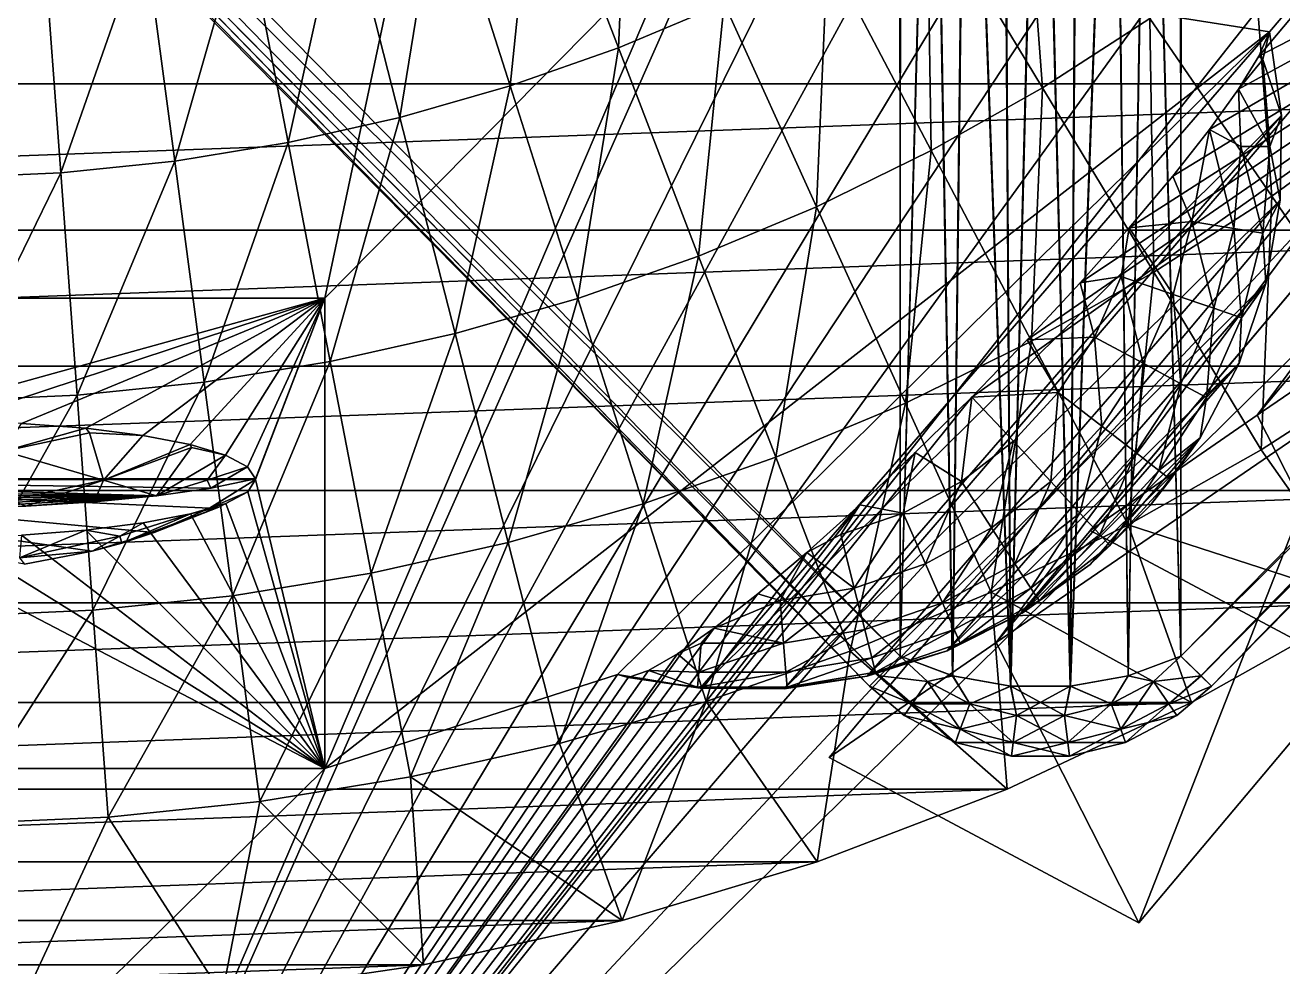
# Model space of a CAD drawing. Header units: metres. Extents: x -4.09 to 4.09, y -3.78 to 3.78.
# Drawn here: x 0.028 to 1.363, y -2.09 to -1.091 of the extents above; entities that cross this region are included whole.
import ezdxf

# ---------------------------------------------------------------- set-up
doc = ezdxf.new("R2010")
doc.units = ezdxf.units.M

msp = doc.modelspace()

# ---------------------------------------------------------------- linework, layer by layer
at = {"layer": 'statue_1', "color": 253}
for points in [[(-0.086352, -2.879025, 19.910021), (1.526577, 0.753905, 20.277493), (-2.247724, -0.650978, 19.720924)], [(1.640878, 0.613379, 20.286522), (1.526577, 0.753905, 20.277493), (-0.086352, -2.879025, 19.910021)], [(1.743586, 0.464174, 20.293655), (1.640878, 0.613379, 20.286522), (-0.086352, -2.879025, 19.910021)], [(1.834074, 0.307261, 20.298851), (1.743586, 0.464174, 20.293655), (-0.086352, -2.879025, 19.910021)], [(-0.518739, -1.380803, 13.903325), (-0.89429, -0.999457, 13.903325), (0.721648, 0.391671, 13.903325)], [(0.346098, -1.380803, 13.903325), (-0.518739, -1.380803, 13.903325), (0.721648, 0.391671, 13.903325)], [(0.721648, -0.999457, 13.903325), (0.346098, -1.380803, 13.903325), (0.721648, 0.391671, 13.903325)], [(1.911653, 0.143706, 20.302067), (1.834074, 0.307261, 20.298851), (-0.086352, -2.879025, 19.910021)], [(1.975884, -0.025395, 20.303288), (1.911653, 0.143706, 20.302067), (-0.086352, -2.879025, 19.910021)], [(2.026267, -0.198882, 20.3025), (1.975884, -0.025395, 20.303288), (-0.086352, -2.879025, 19.910021)], [(2.062487, -0.37566, 20.299711), (2.026267, -0.198882, 20.3025), (-0.086352, -2.879025, 19.910021)], [(2.091626, -0.227238, 17.413246), (1.348797, -1.098279, 18.075314), (0.721648, -0.999457, 13.903325)], [(1.337204, -1.124066, 18.155071), (1.348797, -1.098279, 18.075314), (2.091626, -0.227238, 17.413246)], [(2.091626, -0.734165, 20.288219), (1.337204, -1.124066, 18.155071), (2.091626, -0.227238, 17.413246)], [(2.084357, -0.554474, 20.294941), (2.062487, -0.37566, 20.299711), (-0.086352, -2.879025, 19.910021)], [(1.335638, -1.505036, 20.306358), (2.179545, -0.50171, 19.476116), (2.280936, -0.858524, 19.319851)], [(2.179545, -0.50171, 19.476116), (1.335638, -1.505036, 20.306358), (1.902441, -0.742688, 19.246927)], [(-0.325356, -0.522734, 10.94687), (-0.329617, -0.522734, 10.986428), (0.924118, -1.792511, 10.955092)], [(-0.329617, -0.522734, 10.986428), (0.924118, -1.792511, 11.018479), (0.924118, -1.792511, 10.955092)], [(-0.329617, -0.522734, 10.986428), (-0.325356, -0.522734, 11.02599), (0.924118, -1.792511, 11.018479)], [(-0.325356, -0.522734, 10.94687), (0.924118, -1.792511, 10.955092), (-0.312509, -0.522734, 10.908258)], [(0.924118, -1.792511, 11.018479), (-0.325356, -0.522734, 11.02599), (-0.312572, -0.522734, 11.064608)], [(0.935147, -1.781608, 11.079937), (-0.312572, -0.522734, 11.064608), (-0.291517, -0.522734, 11.101361)], [(0.935147, -1.781608, 11.079937), (0.924118, -1.792511, 11.018479), (-0.312572, -0.522734, 11.064608)], [(0.924118, -1.792511, 10.955092), (0.93521, -1.781608, 10.893641), (-0.312509, -0.522734, 10.908258)], [(0.93521, -1.781608, 10.893641), (-0.291454, -0.522734, 10.871517), (-0.312509, -0.522734, 10.908258)], [(-0.291517, -0.522734, 11.101361), (0.956578, -1.760458, 11.135717), (0.935147, -1.781608, 11.079937)], [(-0.291517, -0.522734, 11.101361), (-0.262816, -0.522734, 11.135369), (0.956578, -1.760458, 11.135717)], [(0.93521, -1.781608, 10.893641), (0.956704, -1.760458, 10.837874), (-0.291454, -0.522734, 10.871517)], [(0.956704, -1.760458, 10.837874), (-0.262754, -0.522734, 10.837526), (-0.291454, -0.522734, 10.871517)], [(0.956265, -0.522734, 12.355153), (0.956578, -1.760458, 11.135717), (-0.262816, -0.522734, 11.135369)], [(-0.262754, -0.522734, 10.837526), (0.956704, -1.760458, 10.837874), (0.957017, -0.522734, 9.618438)], [(0.956578, -1.760458, 11.135717), (0.956265, -0.522734, 12.355153), (0.990229, -0.522734, 12.383877)], [(1.01235, -1.781608, 11.15719), (0.956578, -1.760458, 11.135717), (0.990229, -0.522734, 12.383877)], [(0.991044, -0.522734, 9.589733), (0.956704, -1.760458, 10.837874), (1.012475, -1.781608, 10.816433)], [(0.991044, -0.522734, 9.589733), (0.957017, -0.522734, 9.618438), (0.956704, -1.760458, 10.837874)], [(1.01235, -1.781608, 11.15719), (0.990229, -0.522734, 12.383877), (1.027014, -0.522734, 12.404902)], [(1.012475, -1.781608, 10.816433), (1.027766, -0.522734, 9.568729), (0.991044, -0.522734, 9.589733)], [(1.073824, -1.792511, 11.168273), (1.01235, -1.781608, 11.15719), (1.027014, -0.522734, 12.404902)], [(1.012475, -1.781608, 10.816433), (1.07395, -1.792511, 10.805385), (1.027766, -0.522734, 9.568729)], [(1.065615, -0.522734, 12.417727), (1.073824, -1.792511, 11.168273), (1.027014, -0.522734, 12.404902)], [(1.07395, -1.792511, 10.805385), (1.06643, -0.522734, 9.555926), (1.027766, -0.522734, 9.568729)], [(1.065615, -0.522734, 12.417727), (1.105157, -0.522734, 12.422043), (1.073824, -1.792511, 11.168273)], [(1.105971, -0.522734, 9.551633), (1.06643, -0.522734, 9.555926), (1.07395, -1.792511, 10.805385)], [(1.105157, -0.522734, 12.422043), (1.137178, -1.792511, 11.168291), (1.073824, -1.792511, 11.168273)], [(1.105971, -0.522734, 9.551633), (1.07395, -1.792511, 10.805385), (1.137304, -1.792511, 10.805403)], [(1.105157, -0.522734, 12.422043), (1.144698, -0.522734, 12.417749), (1.137178, -1.792511, 11.168291)], [(1.145513, -0.522734, 9.55595), (1.105971, -0.522734, 9.551633), (1.137304, -1.792511, 10.805403)], [(1.198653, -1.781608, 11.157243), (1.137178, -1.792511, 11.168291), (1.183362, -0.522734, 12.404947)], [(1.137178, -1.792511, 11.168291), (1.144698, -0.522734, 12.417749), (1.183362, -0.522734, 12.404947)], [(1.145513, -0.522734, 9.55595), (1.137304, -1.792511, 10.805403), (1.184114, -0.522734, 9.568773)], [(1.137304, -1.792511, 10.805403), (1.198778, -1.781608, 10.816486), (1.184114, -0.522734, 9.568773)], [(1.198653, -1.781608, 11.157243), (1.183362, -0.522734, 12.404947), (1.220084, -0.522734, 12.383943)], [(1.198778, -1.781608, 10.816486), (1.220899, -0.522734, 9.589799), (1.184114, -0.522734, 9.568773)], [(1.220084, -0.522734, 12.383943), (1.254424, -1.760458, 11.135802), (1.198653, -1.781608, 11.157243)], [(1.198778, -1.781608, 10.816486), (1.25455, -1.760458, 10.837958), (1.220899, -0.522734, 9.589799)], [(1.220084, -0.522734, 12.383943), (1.254111, -0.522734, 12.355238), (1.254424, -1.760458, 11.135802)], [(1.25455, -1.760458, 10.837958), (1.254863, -0.522734, 9.618523), (1.220899, -0.522734, 9.589799)], [(1.254424, -1.760458, 11.135802), (1.254111, -0.522734, 12.355238), (2.473881, -0.522734, 11.13615)], [(1.275918, -1.781608, 11.080035), (1.254424, -1.760458, 11.135802), (2.502582, -0.522734, 11.102159)], [(1.254424, -1.760458, 11.135802), (2.473881, -0.522734, 11.13615), (2.502582, -0.522734, 11.102159)], [(2.502645, -0.522734, 10.872315), (1.25455, -1.760458, 10.837958), (1.275981, -1.781608, 10.893739)], [(2.502645, -0.522734, 10.872315), (2.473944, -0.522734, 10.838307), (1.25455, -1.760458, 10.837958)], [(1.25455, -1.760458, 10.837958), (2.473944, -0.522734, 10.838307), (1.254863, -0.522734, 9.618523)], [(1.28701, -1.792511, 11.018583), (1.275918, -1.781608, 11.080035), (2.523637, -0.522734, 11.065417)], [(1.275918, -1.781608, 11.080035), (2.502582, -0.522734, 11.102159), (2.523637, -0.522734, 11.065417)], [(1.275981, -1.781608, 10.893739), (2.5237, -0.522734, 10.909068), (2.502645, -0.522734, 10.872315)], [(1.275981, -1.781608, 10.893739), (1.28701, -1.792511, 10.955196), (2.5237, -0.522734, 10.909068)], [(2.536421, -0.522734, 11.026807), (1.28701, -1.792511, 11.018583), (2.523637, -0.522734, 11.065417)], [(2.536421, -0.522734, 11.026807), (2.540745, -0.522734, 10.987247), (1.28701, -1.792511, 11.018583)], [(2.540745, -0.522734, 10.987247), (1.28701, -1.792511, 10.955196), (1.28701, -1.792511, 11.018583)], [(2.540745, -0.522734, 10.987247), (2.536484, -0.522734, 10.947686), (1.28701, -1.792511, 10.955196)], [(1.28701, -1.792511, 10.955196), (2.536484, -0.522734, 10.947686), (2.5237, -0.522734, 10.909068)], [(2.091626, -0.734165, 20.288219), (2.084357, -0.554474, 20.294941), (-0.086352, -2.879025, 19.910021)], [(-0.086352, -2.879025, 19.910021), (1.032591, -1.485642, 18.451113), (2.091626, -0.734165, 20.288219)], [(1.032591, -1.485642, 18.451113), (1.091496, -1.425076, 18.447083), (2.091626, -0.734165, 20.288219)], [(1.902441, -0.742688, 19.246927), (1.058534, -1.745983, 20.077168), (2.003833, -1.099501, 19.09066)], [(1.058534, -1.745983, 20.077168), (1.902441, -0.742688, 19.246927), (1.625337, -0.983634, 19.017738)], [(1.091496, -1.425076, 18.447083), (1.147831, -1.364636, 18.428749), (2.091626, -0.734165, 20.288219)], [(1.147831, -1.364636, 18.428749), (1.199843, -1.306138, 18.396658), (2.091626, -0.734165, 20.288219)], [(1.335638, -1.505036, 20.306358), (1.158484, -1.627108, 19.978798), (1.902441, -0.742688, 19.246927)], [(1.158484, -1.627108, 19.978798), (1.487036, -1.802412, 20.100906), (1.902441, -0.742688, 19.246927)], [(1.199843, -1.306138, 18.396658), (1.24609, -1.251307, 18.351753), (2.091626, -0.734165, 20.288219)], [(1.24609, -1.251307, 18.351753), (1.28513, -1.201739, 18.295361), (2.091626, -0.734165, 20.288219)], [(1.28513, -1.201739, 18.295361), (1.315773, -1.158907, 18.229149), (2.091626, -0.734165, 20.288219)], [(1.315773, -1.158907, 18.229149), (1.337204, -1.124066, 18.155071), (2.091626, -0.734165, 20.288219)], [(0.570312, -0.887976, 1.23567), (0.657667, -1.115324, 1.122091), (0.669385, -0.846492, 1.23567)], [(0.657667, -1.115324, 1.122091), (0.770025, -1.068325, 1.122091), (0.669385, -0.846492, 1.23567)], [(1.487036, -1.802412, 20.100906), (1.335638, -1.505036, 20.306358), (2.280936, -0.858524, 19.319851)], [(0.468921, -0.92357, 1.23567), (0.542803, -1.155649, 1.122091), (0.570312, -0.887976, 1.23567)], [(0.542803, -1.155649, 1.122091), (0.657667, -1.115324, 1.122091), (0.570312, -0.887976, 1.23567)], [(1.107663, -1.157466, 0.994541), (1.087673, -0.88901, 1.122091), (0.985404, -0.954965, 1.122091)], [(1.107663, -1.157466, 0.994541), (1.22165, -1.083992, 0.994541), (1.087673, -0.88901, 1.122091)], [(1.331126, -1.003937, 0.994541), (1.471495, -1.184569, 0.853454), (1.435714, -0.917616, 0.994541)], [(0.365649, -0.953147, 1.23567), (0.425807, -1.189174, 1.122091), (0.468921, -0.92357, 1.23567)], [(0.542803, -1.155649, 1.122091), (0.468921, -0.92357, 1.23567), (0.425807, -1.189174, 1.122091)], [(0.306995, -1.215744, 1.122091), (0.365649, -0.953147, 1.23567), (0.260811, -0.976615, 1.23567)], [(0.306995, -1.215744, 1.122091), (0.425807, -1.189174, 1.122091), (0.365649, -0.953147, 1.23567)], [(0.879375, -1.01481, 1.122091), (0.98954, -1.224141, 0.994541), (0.985404, -0.954965, 1.122091)], [(1.107663, -1.157466, 0.994541), (0.985404, -0.954965, 1.122091), (0.98954, -1.224141, 0.994541)], [(-2.288769, -1.153268, 0.043246), (-2.426945, -0.987237, 0.043246), (2.254304, -0.987237, 0.043246)], [(2.116128, -1.153268, 0.043246), (-2.288769, -1.153268, 0.043246), (2.254304, -0.987237, 0.043246)], [(0.186804, -1.235327, 1.122091), (0.260811, -0.976615, 1.23567), (0.154719, -0.99388, 1.23567)], [(0.186804, -1.235327, 1.122091), (0.306995, -1.215744, 1.122091), (0.260811, -0.976615, 1.23567)], [(0.881381, -1.868085, 19.749607), (1.058534, -1.745983, 20.077168), (1.625337, -0.983634, 19.017738)], [(1.209932, -2.043359, 19.871716), (0.881381, -1.868085, 19.749607), (1.625337, -0.983634, 19.017738)], [(2.003833, -1.099501, 19.09066), (1.209932, -2.043359, 19.871716), (1.625337, -0.983634, 19.017738)], [(0.047876, -1.004909, 1.23567), (0.065735, -1.247829, 1.122091), (0.154719, -0.99388, 1.23567)], [(0.065735, -1.247829, 1.122091), (0.186804, -1.235327, 1.122091), (0.154719, -0.99388, 1.23567)], [(0.346098, -1.879678, 16.732563), (0.721648, -0.999457, 13.903325), (1.348797, -1.098279, 18.075314)], [(0.346098, -1.380803, 13.903325), (0.721648, -0.999457, 13.903325), (0.346098, -1.879678, 16.732563)], [(-0.059469, -1.00964, 1.23567), (-0.055897, -1.253187, 1.122091), (0.047876, -1.004909, 1.23567)], [(-0.055897, -1.253187, 1.122091), (0.065735, -1.247829, 1.122091), (0.047876, -1.004909, 1.23567)], [(1.22165, -1.083992, 0.994541), (1.351179, -1.27255, 0.853454), (1.331126, -1.003937, 0.994541)], [(1.351179, -1.27255, 0.853454), (1.471495, -1.184569, 0.853454), (1.331126, -1.003937, 0.994541)], [(0.86772, -1.283767, 0.994541), (0.879375, -1.01481, 1.122091), (0.770025, -1.068325, 1.122091)], [(0.86772, -1.283767, 0.994541), (0.98954, -1.224141, 0.994541), (0.879375, -1.01481, 1.122091)], [(0.742578, -1.336123, 0.994541), (0.770025, -1.068325, 1.122091), (0.657667, -1.115324, 1.122091)], [(0.742578, -1.336123, 0.994541), (0.86772, -1.283767, 0.994541), (0.770025, -1.068325, 1.122091)], [(1.107663, -1.157466, 0.994541), (1.225849, -1.353294, 0.853454), (1.22165, -1.083992, 0.994541)], [(1.351179, -1.27255, 0.853454), (1.22165, -1.083992, 0.994541), (1.225849, -1.353294, 0.853454)], [(0.346098, -1.879678, 16.732563), (1.348797, -1.098279, 18.075314), (0.656539, -1.78001, 17.955105)], [(0.656539, -1.78001, 17.955105), (1.348797, -1.098279, 18.075314), (0.744521, -1.794485, 17.965277)], [(1.348797, -1.098279, 18.075314), (1.361268, -1.187138, 18.072371), (0.744521, -1.794485, 17.965277)], [(1.058534, -1.745983, 20.077168), (1.209932, -2.043359, 19.871716), (2.003833, -1.099501, 19.09066)], [(1.348797, -1.098279, 18.075314), (1.337204, -1.124066, 18.155071), (1.341466, -1.127606, 18.141632)], [(1.361268, -1.187138, 18.072371), (1.348797, -1.098279, 18.075314), (1.341466, -1.127606, 18.141632)], [(0.614616, -1.381054, 0.994541), (0.657667, -1.115324, 1.122091), (0.542803, -1.155649, 1.122091)], [(0.614616, -1.381054, 0.994541), (0.742578, -1.336123, 0.994541), (0.657667, -1.115324, 1.122091)], [(1.315773, -1.158907, 18.229149), (1.341466, -1.127606, 18.141632), (1.337204, -1.124066, 18.155071)], [(1.315773, -1.158907, 18.229149), (1.349111, -1.219755, 18.141632), (1.341466, -1.127606, 18.141632)], [(1.361268, -1.187138, 18.072371), (1.341466, -1.127606, 18.141632), (1.349111, -1.219755, 18.141632)], [(-2.288769, -1.153268, 0.043246), (2.116128, -1.153268, 0.043246), (-2.138875, -1.30877, 0.043246)], [(1.966171, -1.30877, 0.043246), (-2.138875, -1.30877, 0.043246), (2.116128, -1.153268, 0.043246)], [(0.484211, -1.418402, 0.994541), (0.542803, -1.155649, 1.122091), (0.425807, -1.189174, 1.122091)], [(0.484211, -1.418402, 0.994541), (0.614616, -1.381054, 0.994541), (0.542803, -1.155649, 1.122091)], [(1.09607, -1.426549, 0.853454), (1.107663, -1.157466, 0.994541), (0.98954, -1.224141, 0.994541)], [(1.09607, -1.426549, 0.853454), (1.225849, -1.353294, 0.853454), (1.107663, -1.157466, 0.994541)], [(1.28513, -1.201739, 18.295361), (1.318092, -1.219755, 18.231846), (1.315773, -1.158907, 18.229149)], [(1.318092, -1.219755, 18.231846), (1.349111, -1.219755, 18.141632), (1.315773, -1.158907, 18.229149)], [(0.744521, -1.794485, 17.965277), (1.361268, -1.187138, 18.072371), (0.83363, -1.795081, 17.976284)], [(1.359952, -1.27678, 18.067675), (0.83363, -1.795081, 17.976284), (1.361268, -1.187138, 18.072371)], [(1.361268, -1.187138, 18.072371), (1.349111, -1.219755, 18.141632), (1.359952, -1.27678, 18.067675)], [(1.475819, -1.453996, 0.699304), (1.471495, -1.184569, 0.853454), (1.351179, -1.27255, 0.853454)], [(0.306995, -1.215744, 1.122091), (0.351863, -1.448012, 0.994541), (0.425807, -1.189174, 1.122091)], [(0.484211, -1.418402, 0.994541), (0.425807, -1.189174, 1.122091), (0.351863, -1.448012, 0.994541)], [(1.24609, -1.251307, 18.351753), (1.266142, -1.299339, 18.315733), (1.28513, -1.201739, 18.295361)], [(1.310885, -1.306796, 18.231846), (1.28513, -1.201739, 18.295361), (1.266142, -1.299339, 18.315733)], [(1.318092, -1.219755, 18.231846), (1.28513, -1.201739, 18.295361), (1.310885, -1.306796, 18.231846)], [(0.186804, -1.235327, 1.122091), (0.218011, -1.469819, 0.994541), (0.306995, -1.215744, 1.122091)], [(0.218011, -1.469819, 0.994541), (0.351863, -1.448012, 0.994541), (0.306995, -1.215744, 1.122091)], [(0.86772, -1.283767, 0.994541), (0.962156, -1.492065, 0.853454), (0.98954, -1.224141, 0.994541)], [(0.962156, -1.492065, 0.853454), (1.09607, -1.426549, 0.853454), (0.98954, -1.224141, 0.994541)], [(1.341466, -1.311903, 18.141632), (1.318092, -1.219755, 18.231846), (1.310885, -1.306796, 18.231846)], [(1.341466, -1.311903, 18.141632), (1.349111, -1.219755, 18.141632), (1.318092, -1.219755, 18.231846)], [(1.341466, -1.311903, 18.141632), (1.359952, -1.27678, 18.067675), (1.349111, -1.219755, 18.141632)], [(0.083094, -1.48373, 0.994541), (0.186804, -1.235327, 1.122091), (0.065735, -1.247829, 1.122091)], [(0.083094, -1.48373, 0.994541), (0.218011, -1.469819, 0.994541), (0.186804, -1.235327, 1.122091)], [(-0.05245, -1.489715, 0.994541), (0.065735, -1.247829, 1.122091), (-0.055897, -1.253187, 1.122091)], [(-0.05245, -1.489715, 0.994541), (0.083094, -1.48373, 0.994541), (0.065735, -1.247829, 1.122091)], [(1.24609, -1.251307, 18.351753), (1.199843, -1.306138, 18.396658), (1.266142, -1.299339, 18.315733)], [(0.921674, -1.781764, 17.987862), (0.83363, -1.795081, 17.976284), (1.359952, -1.27678, 18.067675)], [(1.344787, -1.365043, 18.06134), (0.921674, -1.781764, 17.987862), (1.359952, -1.27678, 18.067675)], [(1.351179, -1.27255, 0.853454), (1.225849, -1.353294, 0.853454), (1.339648, -1.541758, 0.699304)], [(1.475819, -1.453996, 0.699304), (1.351179, -1.27255, 0.853454), (1.339648, -1.541758, 0.699304)], [(1.359952, -1.27678, 18.067675), (1.341466, -1.311903, 18.141632), (1.344787, -1.365043, 18.06134)], [(0.742578, -1.336123, 0.994541), (0.824669, -1.549622, 0.853454), (0.86772, -1.283767, 0.994541)], [(0.824669, -1.549622, 0.853454), (0.962156, -1.492065, 0.853454), (0.86772, -1.283767, 0.994541)], [(1.147831, -1.364636, 18.428749), (1.191133, -1.357711, 18.391003), (1.199843, -1.306138, 18.396658)], [(1.191133, -1.357711, 18.391003), (1.246528, -1.37673, 18.315733), (1.199843, -1.306138, 18.396658)], [(1.266142, -1.299339, 18.315733), (1.199843, -1.306138, 18.396658), (1.246528, -1.37673, 18.315733)], [(1.266142, -1.299339, 18.315733), (1.246528, -1.37673, 18.315733), (1.289454, -1.391488, 18.231846)], [(1.310885, -1.306796, 18.231846), (1.266142, -1.299339, 18.315733), (1.289454, -1.391488, 18.231846)], [(1.310885, -1.306796, 18.231846), (1.289454, -1.391488, 18.231846), (1.318781, -1.401546, 18.141632)], [(1.341466, -1.311903, 18.141632), (1.310885, -1.306796, 18.231846), (1.318781, -1.401546, 18.141632)], [(-1.977952, -1.452931, 0.043246), (-2.138875, -1.30877, 0.043246), (1.966171, -1.30877, 0.043246)], [(1.805311, -1.452931, 0.043246), (-1.977952, -1.452931, 0.043246), (1.966171, -1.30877, 0.043246)], [(1.341466, -1.311903, 18.141632), (1.318781, -1.401546, 18.141632), (1.344787, -1.365043, 18.06134)], [(0.614616, -1.381054, 0.994541), (0.683986, -1.599002, 0.853454), (0.742578, -1.336123, 0.994541)], [(0.683986, -1.599002, 0.853454), (0.824669, -1.549622, 0.853454), (0.742578, -1.336123, 0.994541)], [(1.09607, -1.426549, 0.853454), (1.19859, -1.621374, 0.699304), (1.225849, -1.353294, 0.853454)], [(1.191133, -1.357711, 18.391003), (1.147831, -1.364636, 18.428749), (1.162934, -1.421974, 18.391003)], [(1.191133, -1.357711, 18.391003), (1.162934, -1.421974, 18.391003), (1.214444, -1.44986, 18.315733)], [(1.191133, -1.357711, 18.391003), (1.214444, -1.44986, 18.315733), (1.246528, -1.37673, 18.315733)], [(1.19859, -1.621374, 0.699304), (1.339648, -1.541758, 0.699304), (1.225849, -1.353294, 0.853454)], [(0.921674, -1.781764, 17.987862), (1.344787, -1.365043, 18.06134), (1.00646, -1.75485, 17.999729)], [(1.316274, -1.449797, 18.05352), (1.00646, -1.75485, 17.999729), (1.344787, -1.365043, 18.06134)], [(1.091496, -1.425076, 18.447083), (1.162934, -1.421974, 18.391003), (1.147831, -1.364636, 18.428749)], [(1.316274, -1.449797, 18.05352), (1.344787, -1.365043, 18.06134), (1.318781, -1.401546, 18.141632)], [(0.346098, -1.380803, 13.903325), (-0.123638, -1.510927, 14.641376), (-0.518739, -1.380803, 13.903325)], [(0.346098, -1.380803, 13.903325), (-0.049004, -1.510927, 14.641376), (-0.123638, -1.510927, 14.641376)], [(0.024001, -1.513622, 14.65659), (-0.049004, -1.510927, 14.641376), (0.346098, -1.380803, 13.903325)], [(0.092305, -1.518854, 14.686359), (0.024001, -1.513622, 14.65659), (0.346098, -1.380803, 13.903325)], [(0.152839, -1.526436, 14.729394), (0.092305, -1.518854, 14.686359), (0.346098, -1.380803, 13.903325)], [(0.202971, -1.536056, 14.783832), (0.152839, -1.526436, 14.729394), (0.346098, -1.380803, 13.903325)], [(0.240633, -1.547241, 14.847316), (0.202971, -1.536056, 14.783832), (0.346098, -1.380803, 13.903325)], [(0.264132, -1.559555, 14.917098), (0.240633, -1.547241, 14.847316), (0.346098, -1.380803, 13.903325)], [(0.272467, -1.572432, 14.990157), (0.264132, -1.559555, 14.917098), (0.346098, -1.380803, 13.903325)], [(0.272467, -1.573184, 14.994488), (0.272467, -1.572432, 14.990157), (0.346098, -1.380803, 13.903325)], [(0.346098, -1.879678, 16.732563), (0.272467, -1.573184, 14.994488), (0.346098, -1.380803, 13.903325)], [(0.484211, -1.418402, 0.994541), (0.540735, -1.640048, 0.853454), (0.614616, -1.381054, 0.994541)], [(0.683986, -1.599002, 0.853454), (0.614616, -1.381054, 0.994541), (0.540735, -1.640048, 0.853454)], [(1.254362, -1.471479, 18.231846), (1.246528, -1.37673, 18.315733), (1.214444, -1.44986, 18.315733)], [(1.254362, -1.471479, 18.231846), (1.289454, -1.391488, 18.231846), (1.246528, -1.37673, 18.315733)], [(1.281621, -1.486206, 18.141632), (1.289454, -1.391488, 18.231846), (1.254362, -1.471479, 18.231846)], [(1.281621, -1.486206, 18.141632), (1.318781, -1.401546, 18.141632), (1.289454, -1.391488, 18.231846)], [(1.281621, -1.486206, 18.141632), (1.316274, -1.449797, 18.05352), (1.318781, -1.401546, 18.141632)], [(0.395227, -1.672602, 0.853454), (0.484211, -1.418402, 0.994541), (0.351863, -1.448012, 0.994541)], [(0.395227, -1.672602, 0.853454), (0.540735, -1.640048, 0.853454), (0.484211, -1.418402, 0.994541)], [(1.053082, -1.692561, 0.699304), (1.09607, -1.426549, 0.853454), (0.962156, -1.492065, 0.853454)], [(1.032591, -1.485642, 18.451113), (1.12452, -1.480723, 18.391003), (1.091496, -1.425076, 18.447083)], [(1.053082, -1.692561, 0.699304), (1.19859, -1.621374, 0.699304), (1.09607, -1.426549, 0.853454)], [(1.091496, -1.425076, 18.447083), (1.12452, -1.480723, 18.391003), (1.162934, -1.421974, 18.391003)], [(1.162934, -1.421974, 18.391003), (1.12452, -1.480723, 18.391003), (1.170767, -1.516692, 18.315733)], [(1.214444, -1.44986, 18.315733), (1.162934, -1.421974, 18.391003), (1.170767, -1.516692, 18.315733)], [(-1.977952, -1.452931, 0.043246), (1.805311, -1.452931, 0.043246), (-1.807003, -1.584934, 0.043246)], [(1.634361, -1.584934, 0.043246), (-1.807003, -1.584934, 0.043246), (1.805311, -1.452931, 0.043246)], [(0.248153, -1.696571, 0.853454), (0.351863, -1.448012, 0.994541), (0.218011, -1.469819, 0.994541)], [(0.248153, -1.696571, 0.853454), (0.395227, -1.672602, 0.853454), (0.351863, -1.448012, 0.994541)], [(1.086044, -1.715026, 18.0116), (1.00646, -1.75485, 17.999729), (1.316274, -1.449797, 18.05352)], [(1.274978, -1.528974, 18.044403), (1.086044, -1.715026, 18.0116), (1.316274, -1.449797, 18.05352)], [(1.214444, -1.44986, 18.315733), (1.170767, -1.516692, 18.315733), (1.206611, -1.544578, 18.231846)], [(1.254362, -1.471479, 18.231846), (1.214444, -1.44986, 18.315733), (1.206611, -1.544578, 18.231846)], [(1.316274, -1.449797, 18.05352), (1.281621, -1.486206, 18.141632), (1.274978, -1.528974, 18.044403)], [(1.475819, -1.453996, 0.699304), (1.339648, -1.541758, 0.699304), (1.4542, -1.704123, 0.543128)], [(0.083094, -1.48373, 0.994541), (0.099825, -1.711862, 0.853454), (0.218011, -1.469819, 0.994541)], [(0.099825, -1.711862, 0.853454), (0.248153, -1.696571, 0.853454), (0.218011, -1.469819, 0.994541)], [(1.032591, -1.485642, 18.451113), (1.07702, -1.532358, 18.391003), (1.12452, -1.480723, 18.391003)], [(1.12452, -1.480723, 18.391003), (1.07702, -1.532358, 18.391003), (1.116687, -1.57544, 18.315733)], [(1.170767, -1.516692, 18.315733), (1.12452, -1.480723, 18.391003), (1.116687, -1.57544, 18.315733)], [(1.254362, -1.471479, 18.231846), (1.206611, -1.544578, 18.231846), (1.23105, -1.563628, 18.141632)], [(1.281621, -1.486206, 18.141632), (1.254362, -1.471479, 18.231846), (1.23105, -1.563628, 18.141632)], [(0.972746, -1.544547, 18.440723), (1.032591, -1.485642, 18.451113), (-0.086352, -2.879025, 19.910021)], [(-0.05245, -1.489715, 0.994541), (-0.049067, -1.71841, 0.853454), (0.083094, -1.48373, 0.994541)], [(-0.049067, -1.71841, 0.853454), (0.099825, -1.711862, 0.853454), (0.083094, -1.48373, 0.994541)], [(0.903627, -1.7551, 0.699304), (0.962156, -1.492065, 0.853454), (0.824669, -1.549622, 0.853454)], [(1.053082, -1.692561, 0.699304), (0.962156, -1.492065, 0.853454), (0.903627, -1.7551, 0.699304)], [(0.972746, -1.544547, 18.440723), (1.021624, -1.57544, 18.391003), (1.032591, -1.485642, 18.451113)], [(1.021624, -1.57544, 18.391003), (1.07702, -1.532358, 18.391003), (1.032591, -1.485642, 18.451113)], [(1.281621, -1.486206, 18.141632), (1.23105, -1.563628, 18.141632), (1.274978, -1.528974, 18.044403)], [(1.487036, -1.802412, 20.100906), (1.158484, -1.627108, 19.978798), (1.335638, -1.505036, 20.306358)], [(0.024001, -1.513622, 14.65659), (0.092305, -1.518854, 14.686359), (0.005828, -1.543105, 14.694798)], [(0.09619, -1.52346, 14.694798), (0.005828, -1.543105, 14.694798), (0.092305, -1.518854, 14.686359)], [(0.152839, -1.526436, 14.729394), (0.09619, -1.52346, 14.694798), (0.092305, -1.518854, 14.686359)], [(1.170767, -1.516692, 18.315733), (1.116687, -1.57544, 18.315733), (1.147455, -1.608841, 18.231846)], [(1.170767, -1.516692, 18.315733), (1.147455, -1.608841, 18.231846), (1.206611, -1.544578, 18.231846)], [(0.09619, -1.52346, 14.694798), (0.110979, -1.573968, 14.791225), (0.005828, -1.543105, 14.694798)], [(0.09619, -1.52346, 14.694798), (0.152839, -1.526436, 14.729394), (0.110979, -1.573968, 14.791225)], [(0.152839, -1.526436, 14.729394), (0.202971, -1.536056, 14.783832), (0.110979, -1.573968, 14.791225)], [(1.021624, -1.57544, 18.391003), (1.053709, -1.624507, 18.315733), (1.07702, -1.532358, 18.391003)], [(1.053709, -1.624507, 18.315733), (1.116687, -1.57544, 18.315733), (1.07702, -1.532358, 18.391003)], [(1.158422, -1.663234, 18.023188), (1.086044, -1.715026, 18.0116), (1.274978, -1.528974, 18.044403)], [(1.221901, -1.600694, 18.03421), (1.158422, -1.663234, 18.023188), (1.274978, -1.528974, 18.044403)], [(1.221901, -1.600694, 18.03421), (1.274978, -1.528974, 18.044403), (1.243458, -1.573247, 18.04755)], [(1.274978, -1.528974, 18.044403), (1.23105, -1.563628, 18.141632), (1.243458, -1.573247, 18.04755)], [(0.913778, -1.600099, 18.41622), (0.972746, -1.544547, 18.440723), (-0.086352, -2.879025, 19.910021)], [(0.110979, -1.573968, 14.791225), (0.013348, -1.595211, 14.791225), (0.005828, -1.543105, 14.694798)], [(0.202971, -1.536056, 14.783832), (0.204475, -1.539157, 14.791225), (0.110979, -1.573968, 14.791225)], [(0.167503, -1.590511, 14.877984), (0.110979, -1.573968, 14.791225), (0.204475, -1.539157, 14.791225)], [(0.167503, -1.590511, 14.877984), (0.204475, -1.539157, 14.791225), (0.240633, -1.547241, 14.847316)], [(0.167503, -1.590511, 14.877984), (0.240633, -1.547241, 14.847316), (0.221081, -1.57378, 14.894164)], [(0.240633, -1.547241, 14.847316), (0.204475, -1.539157, 14.791225), (0.202971, -1.536056, 14.783832)], [(0.264132, -1.559555, 14.917098), (0.221081, -1.57378, 14.894164), (0.240633, -1.547241, 14.847316)], [(0.913778, -1.600099, 18.41622), (0.9599, -1.608841, 18.391003), (0.972746, -1.544547, 18.440723)], [(1.021624, -1.57544, 18.391003), (0.972746, -1.544547, 18.440723), (0.9599, -1.608841, 18.391003)], [(1.168448, -1.631651, 18.141632), (1.206611, -1.544578, 18.231846), (1.147455, -1.608841, 18.231846)], [(1.168448, -1.631651, 18.141632), (1.23105, -1.563628, 18.141632), (1.206611, -1.544578, 18.231846)], [(1.4542, -1.704123, 0.543128), (1.339648, -1.541758, 0.699304), (1.19859, -1.621374, 0.699304)], [(0.264132, -1.559555, 14.917098), (0.225217, -1.58224, 14.929309), (0.221081, -1.57378, 14.894164)], [(0.272467, -1.572432, 14.990157), (0.225217, -1.58224, 14.929309), (0.264132, -1.559555, 14.917098)], [(0.750787, -1.808773, 0.699304), (0.824669, -1.549622, 0.853454), (0.683986, -1.599002, 0.853454)], [(0.750787, -1.808773, 0.699304), (0.903627, -1.7551, 0.699304), (0.824669, -1.549622, 0.853454)], [(-0.445108, -1.572432, 14.990157), (-0.397859, -1.58224, 14.929309), (0.167503, -1.590511, 14.877984)], [(0.225217, -1.58224, 14.929309), (-0.445108, -1.572432, 14.990157), (0.167503, -1.590511, 14.877984)], [(0.272467, -1.572432, 14.990157), (-0.445108, -1.572432, 14.990157), (0.225217, -1.58224, 14.929309)], [(-0.445108, -1.572432, 14.990157), (0.272467, -1.572432, 14.990157), (0.272467, -1.573184, 14.994488)], [(-0.445108, -1.573184, 14.994488), (-0.445108, -1.572432, 14.990157), (0.272467, -1.573184, 14.994488)], [(0.098948, -1.64926, 15.119532), (0.027134, -1.66292, 15.141951), (-0.445108, -1.573184, 14.994488)], [(0.165059, -1.629332, 15.086765), (0.098948, -1.64926, 15.119532), (-0.445108, -1.573184, 14.994488)], [(0.223525, -1.603702, 15.044655), (0.165059, -1.629332, 15.086765), (-0.445108, -1.573184, 14.994488)], [(0.272467, -1.573184, 14.994488), (0.223525, -1.603702, 15.044655), (-0.445108, -1.573184, 14.994488)], [(0.110979, -1.573968, 14.791225), (0.028826, -1.601384, 14.810414), (0.013348, -1.595211, 14.791225)], [(0.101329, -1.596966, 14.837904), (0.028826, -1.601384, 14.810414), (0.110979, -1.573968, 14.791225)], [(0.101329, -1.596966, 14.837904), (0.110979, -1.573968, 14.791225), (0.167503, -1.590511, 14.877984)], [(0.167503, -1.590511, 14.877984), (0.221081, -1.57378, 14.894164), (0.225217, -1.58224, 14.929309)], [(0.272467, -1.573184, 14.994488), (0.26432, -1.586093, 15.067691), (0.223525, -1.603702, 15.044655)], [(0.26432, -1.586093, 15.067691), (0.272467, -1.573184, 14.994488), (0.346098, -1.879678, 16.732563)], [(1.179038, -1.643181, 18.04755), (1.23105, -1.563628, 18.141632), (1.168448, -1.631651, 18.141632)], [(1.179038, -1.643181, 18.04755), (1.243458, -1.573247, 18.04755), (1.23105, -1.563628, 18.141632)], [(1.179038, -1.643181, 18.04755), (1.221901, -1.600694, 18.03421), (1.243458, -1.573247, 18.04755)], [(-1.626841, -1.704123, 0.043246), (-1.807003, -1.584934, 0.043246), (1.634361, -1.584934, 0.043246)], [(1.4542, -1.704123, 0.043246), (-1.626841, -1.704123, 0.043246), (1.634361, -1.584934, 0.043246)], [(-0.397859, -1.58224, 14.929309), (-0.340207, -1.590511, 14.877984), (0.167503, -1.590511, 14.877984)], [(0.223525, -1.603702, 15.044655), (0.26432, -1.586093, 15.067691), (0.233552, -1.602355, 15.111105)], [(0.26432, -1.586093, 15.067691), (0.240946, -1.598438, 15.137641), (0.233552, -1.602355, 15.111105)], [(0.240946, -1.598438, 15.137641), (0.26432, -1.586093, 15.067691), (0.346098, -1.879678, 16.732563)], [(1.021624, -1.57544, 18.391003), (0.9599, -1.608841, 18.391003), (0.983462, -1.662513, 18.315733)], [(1.021624, -1.57544, 18.391003), (0.983462, -1.662513, 18.315733), (1.053709, -1.624507, 18.315733)], [(1.078524, -1.662513, 18.231846), (1.116687, -1.57544, 18.315733), (1.053709, -1.624507, 18.315733)], [(1.147455, -1.608841, 18.231846), (1.116687, -1.57544, 18.315733), (1.078524, -1.662513, 18.231846)], [(-0.340207, -1.590511, 14.877984), (-0.273971, -1.596966, 14.837904), (0.167503, -1.590511, 14.877984)], [(-0.273971, -1.596966, 14.837904), (-0.20153, -1.601384, 14.810414), (0.167503, -1.590511, 14.877984)], [(-0.20153, -1.601384, 14.810414), (-0.125142, -1.603639, 14.796434), (0.167503, -1.590511, 14.877984)], [(-0.125142, -1.603639, 14.796434), (-0.0475, -1.603639, 14.796434), (0.167503, -1.590511, 14.877984)], [(0.857443, -1.650607, 18.378326), (0.913778, -1.600099, 18.41622), (-0.086352, -2.879025, 19.910021)], [(0.028826, -1.601384, 14.810414), (0.167503, -1.590511, 14.877984), (-0.0475, -1.603639, 14.796434)], [(-0.0475, -1.603639, 14.796434), (0.013348, -1.595211, 14.791225), (0.028826, -1.601384, 14.810414)], [(0.101329, -1.596966, 14.837904), (0.167503, -1.590511, 14.877984), (0.028826, -1.601384, 14.810414)], [(0.240946, -1.598438, 15.137641), (0.203347, -1.609655, 15.201299), (0.233552, -1.602355, 15.111105)], [(0.203347, -1.609655, 15.201299), (0.240946, -1.598438, 15.137641), (0.346098, -1.879678, 16.732563)], [(0.683986, -1.599002, 0.853454), (0.540735, -1.640048, 0.853454), (0.595065, -1.853359, 0.699304)], [(0.750787, -1.808773, 0.699304), (0.683986, -1.599002, 0.853454), (0.595065, -1.853359, 0.699304)], [(0.857443, -1.650607, 18.378326), (0.893538, -1.631651, 18.391003), (0.913778, -1.600099, 18.41622)], [(0.913778, -1.600099, 18.41622), (0.893538, -1.631651, 18.391003), (0.9599, -1.608841, 18.391003)], [(1.221901, -1.600694, 18.03421), (1.179038, -1.643181, 18.04755), (1.158422, -1.663234, 18.023188)], [(0.1284, -1.633217, 15.220692), (0.130593, -1.640737, 15.111105), (0.203347, -1.609655, 15.201299)], [(0.153153, -1.619274, 15.255899), (0.1284, -1.633217, 15.220692), (0.203347, -1.609655, 15.201299)], [(0.130593, -1.640737, 15.111105), (0.233552, -1.602355, 15.111105), (0.203347, -1.609655, 15.201299)], [(0.130593, -1.640737, 15.111105), (0.165059, -1.629332, 15.086765), (0.233552, -1.602355, 15.111105)], [(0.153153, -1.619274, 15.255899), (0.203347, -1.609655, 15.201299), (0.346098, -1.879678, 16.732563)], [(0.223525, -1.603702, 15.044655), (0.233552, -1.602355, 15.111105), (0.165059, -1.629332, 15.086765)], [(0.893538, -1.631651, 18.391003), (0.90795, -1.688425, 18.315733), (0.9599, -1.608841, 18.391003)], [(0.983462, -1.662513, 18.315733), (0.9599, -1.608841, 18.391003), (0.90795, -1.688425, 18.315733)], [(1.147455, -1.608841, 18.231846), (1.078524, -1.662513, 18.231846), (1.095444, -1.688425, 18.141632)], [(1.168448, -1.631651, 18.141632), (1.147455, -1.608841, 18.231846), (1.095444, -1.688425, 18.141632)], [(0.092556, -1.626888, 15.29907), (0.024189, -1.632152, 15.328938), (0.022121, -1.656341, 15.220692)], [(0.1284, -1.633217, 15.220692), (0.092556, -1.626888, 15.29907), (0.022121, -1.656341, 15.220692)], [(0.024189, -1.632152, 15.328938), (0.092556, -1.626888, 15.29907), (0.346098, -1.879678, 16.732563)], [(0.153153, -1.619274, 15.255899), (0.092556, -1.626888, 15.29907), (0.1284, -1.633217, 15.220692)], [(0.092556, -1.626888, 15.29907), (0.153153, -1.619274, 15.255899), (0.346098, -1.879678, 16.732563)], [(1.001697, -1.704091, 18.231846), (1.053709, -1.624507, 18.315733), (0.983462, -1.662513, 18.315733)], [(1.078524, -1.662513, 18.231846), (1.053709, -1.624507, 18.315733), (1.001697, -1.704091, 18.231846)], [(1.053082, -1.692561, 0.699304), (1.265829, -1.809838, 0.543128), (1.19859, -1.621374, 0.699304)], [(1.4542, -1.704123, 0.543128), (1.19859, -1.621374, 0.699304), (1.265829, -1.809838, 0.543128)], [(-0.518739, -1.879678, 16.732563), (-0.1237, -1.634847, 15.344203), (0.346098, -1.879678, 16.732563)], [(-0.1237, -1.634847, 15.344203), (-0.048941, -1.634847, 15.344203), (0.346098, -1.879678, 16.732563)], [(-0.048941, -1.634847, 15.344203), (0.024189, -1.632152, 15.328938), (0.346098, -1.879678, 16.732563)], [(0.1284, -1.633217, 15.220692), (0.022121, -1.656341, 15.220692), (0.098948, -1.64926, 15.119532)], [(0.098948, -1.64926, 15.119532), (0.165059, -1.629332, 15.086765), (0.130593, -1.640737, 15.111105)], [(0.1284, -1.633217, 15.220692), (0.098948, -1.64926, 15.119532), (0.130593, -1.640737, 15.111105)], [(0.395227, -1.672602, 0.853454), (0.437024, -1.888764, 0.699304), (0.540735, -1.640048, 0.853454)], [(0.437024, -1.888764, 0.699304), (0.595065, -1.853359, 0.699304), (0.540735, -1.640048, 0.853454)], [(0.893538, -1.631651, 18.391003), (0.857443, -1.650607, 18.378326), (0.90795, -1.688425, 18.315733)], [(1.168448, -1.631651, 18.141632), (1.095444, -1.688425, 18.141632), (1.104029, -1.701585, 18.04755)], [(1.179038, -1.643181, 18.04755), (1.168448, -1.631651, 18.141632), (1.104029, -1.701585, 18.04755)], [(0.805431, -1.694597, 18.328161), (0.857443, -1.650607, 18.378326), (-0.086352, -2.879025, 19.910021)], [(0.027134, -1.66292, 15.141951), (0.098948, -1.64926, 15.119532), (0.022121, -1.656341, 15.220692)], [(0.805431, -1.694597, 18.328161), (0.829181, -1.701585, 18.315733), (0.857443, -1.650607, 18.378326)], [(0.857443, -1.650607, 18.378326), (0.829181, -1.701585, 18.315733), (0.90795, -1.688425, 18.315733)], [(1.179038, -1.643181, 18.04755), (1.104029, -1.701585, 18.04755), (1.158422, -1.663234, 18.023188)], [(0.983462, -1.662513, 18.315733), (0.90795, -1.688425, 18.315733), (0.919105, -1.732447, 18.231846)], [(1.001697, -1.704091, 18.231846), (0.983462, -1.662513, 18.315733), (0.919105, -1.732447, 18.231846)], [(1.078524, -1.662513, 18.231846), (1.001697, -1.704091, 18.231846), (1.014105, -1.732447, 18.141632)], [(1.078524, -1.662513, 18.231846), (1.014105, -1.732447, 18.141632), (1.095444, -1.688425, 18.141632)], [(1.086044, -1.715026, 18.0116), (1.158422, -1.663234, 18.023188), (1.104029, -1.701585, 18.04755)], [(0.248153, -1.696571, 0.853454), (0.277104, -1.914802, 0.699304), (0.395227, -1.672602, 0.853454)], [(0.437024, -1.888764, 0.699304), (0.395227, -1.672602, 0.853454), (0.277104, -1.914802, 0.699304)], [(0.759184, -1.730786, 18.267206), (0.805431, -1.694597, 18.328161), (-0.086352, -2.879025, 19.910021)], [(0.805431, -1.694597, 18.328161), (0.759184, -1.730786, 18.267206), (0.829181, -1.701585, 18.315733)], [(0.90795, -1.688425, 18.315733), (0.829181, -1.701585, 18.315733), (0.832941, -1.746829, 18.231846)], [(0.919105, -1.732447, 18.231846), (0.90795, -1.688425, 18.315733), (0.832941, -1.746829, 18.231846)], [(1.053082, -1.692561, 0.699304), (0.903627, -1.7551, 0.699304), (1.070252, -1.901517, 0.543128)], [(1.020434, -1.746829, 18.04755), (1.095444, -1.688425, 18.141632), (1.014105, -1.732447, 18.141632)], [(1.020434, -1.746829, 18.04755), (1.104029, -1.701585, 18.04755), (1.095444, -1.688425, 18.141632)], [(1.265829, -1.809838, 0.543128), (1.053082, -1.692561, 0.699304), (1.070252, -1.901517, 0.543128)], [(-1.626841, -1.704123, 0.043246), (1.4542, -1.704123, 0.043246), (-1.438471, -1.809838, 0.043246)], [(1.265829, -1.809838, 0.043246), (-1.438471, -1.809838, 0.043246), (1.4542, -1.704123, 0.043246)], [(0.115993, -1.931408, 0.699304), (0.248153, -1.696571, 0.853454), (0.099825, -1.711862, 0.853454)], [(0.115993, -1.931408, 0.699304), (0.277104, -1.914802, 0.699304), (0.248153, -1.696571, 0.853454)], [(0.759184, -1.730786, 18.267206), (0.832941, -1.746829, 18.231846), (0.829181, -1.701585, 18.315733)], [(1.001697, -1.704091, 18.231846), (0.919105, -1.732447, 18.231846), (0.926687, -1.762463, 18.141632)], [(1.001697, -1.704091, 18.231846), (0.926687, -1.762463, 18.141632), (1.014105, -1.732447, 18.141632)], [(1.020434, -1.746829, 18.04755), (1.086044, -1.715026, 18.0116), (1.104029, -1.701585, 18.04755)], [(1.4542, -1.704123, 0.543128), (1.265829, -1.809838, 0.543128), (1.265829, -1.809838, 0.043246)], [(1.4542, -1.704123, 0.043246), (1.4542, -1.704123, 0.543128), (1.265829, -1.809838, 0.043246)], [(-0.045808, -1.938552, 0.699304), (0.099825, -1.711862, 0.853454), (-0.049067, -1.71841, 0.853454)], [(0.115993, -1.931408, 0.699304), (0.099825, -1.711862, 0.853454), (-0.045808, -1.938552, 0.699304)], [(1.086044, -1.715026, 18.0116), (1.020434, -1.746829, 18.04755), (1.00646, -1.75485, 17.999729)], [(0.720207, -1.758077, 18.197262), (0.759184, -1.730786, 18.267206), (-0.086352, -2.879025, 19.910021)], [(0.720207, -1.758077, 18.197262), (0.745586, -1.746829, 18.231846), (0.759184, -1.730786, 18.267206)], [(0.745586, -1.746829, 18.231846), (0.832941, -1.746829, 18.231846), (0.759184, -1.730786, 18.267206)], [(0.835447, -1.777691, 18.141632), (0.919105, -1.732447, 18.231846), (0.832941, -1.746829, 18.231846)], [(0.835447, -1.777691, 18.141632), (0.926687, -1.762463, 18.141632), (0.919105, -1.732447, 18.231846)], [(0.93051, -1.777691, 18.04755), (1.014105, -1.732447, 18.141632), (0.926687, -1.762463, 18.141632)], [(1.020434, -1.746829, 18.04755), (1.014105, -1.732447, 18.141632), (0.93051, -1.777691, 18.04755)], [(0.745586, -1.746829, 18.231846), (0.720207, -1.758077, 18.197262), (0.743017, -1.777691, 18.141632)], [(0.835447, -1.777691, 18.141632), (0.832941, -1.746829, 18.231846), (0.743017, -1.777691, 18.141632)], [(0.745586, -1.746829, 18.231846), (0.743017, -1.777691, 18.141632), (0.832941, -1.746829, 18.231846)], [(0.881381, -1.868085, 19.749607), (1.209932, -2.043359, 19.871716), (1.058534, -1.745983, 20.077168)], [(1.020434, -1.746829, 18.04755), (0.93051, -1.777691, 18.04755), (1.00646, -1.75485, 17.999729)], [(0.689501, -1.775686, 18.120394), (0.720207, -1.758077, 18.197262), (-0.086352, -2.879025, 19.910021)], [(0.689501, -1.775686, 18.120394), (0.743017, -1.777691, 18.141632), (0.720207, -1.758077, 18.197262)], [(0.750787, -1.808773, 0.699304), (0.868472, -1.978688, 0.543128), (0.903627, -1.7551, 0.699304)], [(1.070252, -1.901517, 0.543128), (0.903627, -1.7551, 0.699304), (0.868472, -1.978688, 0.543128)], [(0.921674, -1.781764, 17.987862), (1.00646, -1.75485, 17.999729), (0.93051, -1.777691, 18.04755)], [(0.935147, -1.781608, 11.079937), (0.956578, -1.760458, 11.135717), (0.985592, -1.787592, 11.132647)], [(0.956704, -1.760458, 10.837874), (0.93521, -1.781608, 10.893641), (0.985592, -1.787592, 10.84103)], [(0.985592, -1.787592, 11.132647), (0.956578, -1.760458, 11.135717), (1.01235, -1.781608, 11.15719)], [(0.985592, -1.787592, 10.84103), (1.012475, -1.781608, 10.816433), (0.956704, -1.760458, 10.837874)], [(1.198653, -1.781608, 11.157243), (1.254424, -1.760458, 11.135802), (1.225536, -1.787592, 11.132647)], [(1.225536, -1.787592, 10.84103), (1.25455, -1.760458, 10.837958), (1.198778, -1.781608, 10.816486)], [(1.225536, -1.787592, 11.132647), (1.254424, -1.760458, 11.135802), (1.275918, -1.781608, 11.080035)], [(1.275981, -1.781608, 10.893739), (1.25455, -1.760458, 10.837958), (1.225536, -1.787592, 10.84103)], [(0.836763, -1.793326, 18.04755), (0.926687, -1.762463, 18.141632), (0.835447, -1.777691, 18.141632)], [(0.836763, -1.793326, 18.04755), (0.93051, -1.777691, 18.04755), (0.926687, -1.762463, 18.141632)], [(0.66807, -1.783049, 18.038872), (0.689501, -1.775686, 18.120394), (-0.086352, -2.879025, 19.910021)], [(0.656539, -1.78001, 17.955105), (0.66807, -1.783049, 18.038872), (-0.086352, -2.879025, 19.910021)], [(0.346098, -1.879678, 16.732563), (0.656539, -1.78001, 17.955105), (-0.086352, -2.879025, 19.910021)], [(0.656539, -1.78001, 17.955105), (0.744521, -1.794485, 17.965277), (0.66807, -1.783049, 18.038872)], [(0.66807, -1.783049, 18.038872), (0.741701, -1.793326, 18.04755), (0.689501, -1.775686, 18.120394)], [(0.66807, -1.783049, 18.038872), (0.744521, -1.794485, 17.965277), (0.741701, -1.793326, 18.04755)], [(0.689501, -1.775686, 18.120394), (0.741701, -1.793326, 18.04755), (0.743017, -1.777691, 18.141632)], [(0.835447, -1.777691, 18.141632), (0.743017, -1.777691, 18.141632), (0.741701, -1.793326, 18.04755)], [(0.836763, -1.793326, 18.04755), (0.835447, -1.777691, 18.141632), (0.741701, -1.793326, 18.04755)], [(0.921674, -1.781764, 17.987862), (0.836763, -1.793326, 18.04755), (0.83363, -1.795081, 17.976284)], [(0.836763, -1.793326, 18.04755), (0.921674, -1.781764, 17.987862), (0.93051, -1.777691, 18.04755)], [(0.924118, -1.792511, 11.018479), (0.935147, -1.781608, 11.079937), (0.969237, -1.811279, 11.077856)], [(0.969237, -1.811279, 10.89582), (0.93521, -1.781608, 10.893641), (0.924118, -1.792511, 10.955092)], [(0.935147, -1.781608, 11.079937), (0.985592, -1.787592, 11.132647), (0.969237, -1.811279, 11.077856)], [(0.985592, -1.787592, 10.84103), (0.93521, -1.781608, 10.893641), (0.969237, -1.811279, 10.89582)], [(0.985592, -1.787592, 10.84103), (0.969237, -1.811279, 10.89582), (1.020434, -1.838163, 10.89582)], [(0.969237, -1.811279, 11.077856), (0.985592, -1.787592, 11.132647), (1.030648, -1.811279, 11.132647)], [(1.030648, -1.811279, 10.84103), (1.012475, -1.781608, 10.816433), (0.985592, -1.787592, 10.84103)], [(1.030648, -1.811279, 11.132647), (0.985592, -1.787592, 11.132647), (1.01235, -1.781608, 11.15719)], [(1.020434, -1.838163, 10.89582), (1.030648, -1.811279, 10.84103), (0.985592, -1.787592, 10.84103)], [(1.01235, -1.781608, 11.15719), (1.073824, -1.792511, 11.168273), (1.030648, -1.811279, 11.132647)], [(1.030648, -1.811279, 10.84103), (1.07395, -1.792511, 10.805385), (1.012475, -1.781608, 10.816433)], [(1.18048, -1.811279, 11.132647), (1.137178, -1.792511, 11.168291), (1.198653, -1.781608, 11.157243)], [(1.18048, -1.811279, 10.84103), (1.198778, -1.781608, 10.816486), (1.137304, -1.792511, 10.805403)], [(1.198653, -1.781608, 11.157243), (1.225536, -1.787592, 11.132647), (1.18048, -1.811279, 11.132647)], [(1.18048, -1.811279, 10.84103), (1.225536, -1.787592, 10.84103), (1.198778, -1.781608, 10.816486)], [(1.18048, -1.811279, 11.132647), (1.225536, -1.787592, 11.132647), (1.190694, -1.838163, 11.077856)], [(1.241891, -1.811279, 10.89582), (1.225536, -1.787592, 10.84103), (1.18048, -1.811279, 10.84103)], [(1.190694, -1.838163, 11.077856), (1.225536, -1.787592, 11.132647), (1.241891, -1.811279, 11.077856)], [(1.241891, -1.811279, 11.077856), (1.225536, -1.787592, 11.132647), (1.275918, -1.781608, 11.080035)], [(1.275981, -1.781608, 10.893739), (1.225536, -1.787592, 10.84103), (1.241891, -1.811279, 10.89582)], [(1.241891, -1.811279, 11.077856), (1.275918, -1.781608, 11.080035), (1.28701, -1.792511, 11.018583)], [(1.241891, -1.811279, 10.89582), (1.28701, -1.792511, 10.955196), (1.275981, -1.781608, 10.893739)], [(0.744521, -1.794485, 17.965277), (0.83363, -1.795081, 17.976284), (0.741701, -1.793326, 18.04755)], [(0.836763, -1.793326, 18.04755), (0.741701, -1.793326, 18.04755), (0.83363, -1.795081, 17.976284)], [(0.924118, -1.792511, 11.018479), (0.969237, -1.811279, 11.077856), (0.96084, -1.823468, 11.017776)], [(0.96084, -1.823468, 11.017776), (0.96084, -1.823468, 10.955899), (0.924118, -1.792511, 11.018479)], [(0.924118, -1.792511, 10.955092), (0.96084, -1.823468, 10.955899), (0.969237, -1.811279, 10.89582)], [(0.96084, -1.823468, 10.955899), (0.924118, -1.792511, 10.955092), (0.924118, -1.792511, 11.018479)], [(1.080091, -1.823468, 10.84103), (1.07395, -1.792511, 10.805385), (1.030648, -1.811279, 10.84103)], [(1.073824, -1.792511, 11.168273), (1.080091, -1.823468, 11.132647), (1.030648, -1.811279, 11.132647)], [(1.080091, -1.823468, 11.132647), (1.073824, -1.792511, 11.168273), (1.137178, -1.792511, 11.168291)], [(1.080091, -1.823468, 10.84103), (1.131037, -1.823468, 10.84103), (1.07395, -1.792511, 10.805385)], [(1.131037, -1.823468, 10.84103), (1.137304, -1.792511, 10.805403), (1.07395, -1.792511, 10.805385)], [(1.131037, -1.823468, 11.132647), (1.080091, -1.823468, 11.132647), (1.137178, -1.792511, 11.168291)], [(1.131037, -1.823468, 11.132647), (1.137178, -1.792511, 11.168291), (1.18048, -1.811279, 11.132647)], [(1.137304, -1.792511, 10.805403), (1.131037, -1.823468, 10.84103), (1.18048, -1.811279, 10.84103)], [(1.241891, -1.811279, 10.89582), (1.250288, -1.823468, 10.955899), (1.28701, -1.792511, 10.955196)], [(1.28701, -1.792511, 11.018583), (1.250288, -1.823468, 11.017776), (1.241891, -1.811279, 11.077856)], [(1.250288, -1.823468, 10.955899), (1.250288, -1.823468, 11.017776), (1.28701, -1.792511, 10.955196)], [(1.250288, -1.823468, 11.017776), (1.28701, -1.792511, 11.018583), (1.28701, -1.792511, 10.955196)], [(-1.242894, -1.901517, 0.043246), (-1.438471, -1.809838, 0.043246), (1.265829, -1.809838, 0.043246)], [(1.070252, -1.901517, 0.043246), (-1.242894, -1.901517, 0.043246), (1.265829, -1.809838, 0.043246)], [(0.750787, -1.808773, 0.699304), (0.595065, -1.853359, 0.699304), (0.661615, -2.040915, 0.543128)], [(0.868472, -1.978688, 0.543128), (0.750787, -1.808773, 0.699304), (0.661615, -2.040915, 0.543128)], [(0.96084, -1.823468, 11.017776), (0.969237, -1.811279, 11.077856), (1.020434, -1.838163, 11.077856)], [(0.969237, -1.811279, 10.89582), (0.96084, -1.823468, 10.955899), (1.015233, -1.852012, 10.955899)], [(1.020434, -1.838163, 11.077856), (0.969237, -1.811279, 11.077856), (1.030648, -1.811279, 11.132647)], [(1.020434, -1.838163, 10.89582), (0.969237, -1.811279, 10.89582), (1.015233, -1.852012, 10.955899)], [(1.030648, -1.811279, 10.84103), (1.020434, -1.838163, 10.89582), (1.076644, -1.852012, 10.89582)], [(1.030648, -1.811279, 11.132647), (1.080091, -1.823468, 11.132647), (1.020434, -1.838163, 11.077856)], [(1.076644, -1.852012, 10.89582), (1.080091, -1.823468, 10.84103), (1.030648, -1.811279, 10.84103)], [(1.265829, -1.809838, 0.043246), (1.265829, -1.809838, 0.543128), (1.070252, -1.901517, 0.043246)], [(1.070252, -1.901517, 0.543128), (1.070252, -1.901517, 0.043246), (1.265829, -1.809838, 0.543128)], [(1.18048, -1.811279, 11.132647), (1.134484, -1.852012, 11.077856), (1.131037, -1.823468, 11.132647)], [(1.18048, -1.811279, 10.84103), (1.131037, -1.823468, 10.84103), (1.190694, -1.838163, 10.89582)], [(1.190694, -1.838163, 11.077856), (1.134484, -1.852012, 11.077856), (1.18048, -1.811279, 11.132647)], [(1.190694, -1.838163, 10.89582), (1.241891, -1.811279, 10.89582), (1.18048, -1.811279, 10.84103)], [(1.190694, -1.838163, 11.077856), (1.241891, -1.811279, 11.077856), (1.195895, -1.852012, 11.017776)], [(1.190694, -1.838163, 10.89582), (1.250288, -1.823468, 10.955899), (1.241891, -1.811279, 10.89582)], [(1.241891, -1.811279, 11.077856), (1.250288, -1.823468, 11.017776), (1.195895, -1.852012, 11.017776)], [(1.015233, -1.852012, 11.017776), (0.96084, -1.823468, 11.017776), (1.020434, -1.838163, 11.077856)], [(1.015233, -1.852012, 11.017776), (0.96084, -1.823468, 10.955899), (0.96084, -1.823468, 11.017776)], [(1.015233, -1.852012, 10.955899), (0.96084, -1.823468, 10.955899), (1.015233, -1.852012, 11.017776)], [(1.020434, -1.838163, 11.077856), (1.080091, -1.823468, 11.132647), (1.076644, -1.852012, 11.077856)], [(1.134484, -1.852012, 10.89582), (1.080091, -1.823468, 10.84103), (1.076644, -1.852012, 10.89582)], [(1.134484, -1.852012, 11.077856), (1.076644, -1.852012, 11.077856), (1.131037, -1.823468, 11.132647)], [(1.076644, -1.852012, 11.077856), (1.080091, -1.823468, 11.132647), (1.131037, -1.823468, 11.132647)], [(1.134484, -1.852012, 10.89582), (1.131037, -1.823468, 10.84103), (1.080091, -1.823468, 10.84103)], [(1.190694, -1.838163, 10.89582), (1.131037, -1.823468, 10.84103), (1.134484, -1.852012, 10.89582)], [(1.190694, -1.838163, 10.89582), (1.195895, -1.852012, 10.955899), (1.250288, -1.823468, 10.955899)], [(1.195895, -1.852012, 10.955899), (1.250288, -1.823468, 11.017776), (1.250288, -1.823468, 10.955899)], [(1.195895, -1.852012, 11.017776), (1.250288, -1.823468, 11.017776), (1.195895, -1.852012, 10.955899)], [(1.020434, -1.838163, 11.077856), (1.076644, -1.852012, 11.077856), (1.015233, -1.852012, 11.017776)], [(1.074827, -1.866706, 10.955899), (1.020434, -1.838163, 10.89582), (1.015233, -1.852012, 10.955899)], [(1.076644, -1.852012, 10.89582), (1.020434, -1.838163, 10.89582), (1.074827, -1.866706, 10.955899)], [(1.134484, -1.852012, 10.89582), (1.195895, -1.852012, 10.955899), (1.190694, -1.838163, 10.89582)], [(1.136301, -1.866706, 11.017776), (1.134484, -1.852012, 11.077856), (1.190694, -1.838163, 11.077856)], [(1.195895, -1.852012, 11.017776), (1.136301, -1.866706, 11.017776), (1.190694, -1.838163, 11.077856)], [(0.661615, -2.040915, 0.543128), (0.595065, -1.853359, 0.699304), (0.437024, -1.888764, 0.699304)], [(1.074827, -1.866706, 10.955899), (1.015233, -1.852012, 10.955899), (1.074827, -1.866706, 11.017776)], [(1.015233, -1.852012, 10.955899), (1.015233, -1.852012, 11.017776), (1.074827, -1.866706, 11.017776)], [(1.015233, -1.852012, 11.017776), (1.076644, -1.852012, 11.077856), (1.074827, -1.866706, 11.017776)], [(1.074827, -1.866706, 11.017776), (1.134484, -1.852012, 11.077856), (1.136301, -1.866706, 11.017776)], [(1.076644, -1.852012, 10.89582), (1.074827, -1.866706, 10.955899), (1.136301, -1.866706, 10.955899)], [(1.074827, -1.866706, 11.017776), (1.076644, -1.852012, 11.077856), (1.134484, -1.852012, 11.077856)], [(1.134484, -1.852012, 10.89582), (1.076644, -1.852012, 10.89582), (1.136301, -1.866706, 10.955899)], [(1.136301, -1.866706, 10.955899), (1.195895, -1.852012, 10.955899), (1.134484, -1.852012, 10.89582)], [(1.136301, -1.866706, 10.955899), (1.136301, -1.866706, 11.017776), (1.195895, -1.852012, 11.017776)], [(1.195895, -1.852012, 11.017776), (1.195895, -1.852012, 10.955899), (1.136301, -1.866706, 10.955899)], [(1.136301, -1.866706, 11.017776), (1.074827, -1.866706, 10.955899), (1.074827, -1.866706, 11.017776)], [(1.136301, -1.866706, 10.955899), (1.074827, -1.866706, 10.955899), (1.136301, -1.866706, 11.017776)], [(-0.086352, -2.305517, 16.657473), (-0.518739, -1.879678, 16.732563), (0.346098, -1.879678, 16.732563)], [(0.346098, -1.879678, 16.732563), (-0.086352, -2.879025, 19.910021), (-0.086352, -2.305517, 16.657473)], [(0.450811, -2.087882, 0.543128), (0.437024, -1.888764, 0.699304), (0.277104, -1.914802, 0.699304)], [(0.661615, -2.040915, 0.543128), (0.437024, -1.888764, 0.699304), (0.450811, -2.087882, 0.543128)], [(-1.242894, -1.901517, 0.043246), (1.070252, -1.901517, 0.043246), (-1.041176, -1.978688, 0.043246)], [(0.868472, -1.978688, 0.043246), (-1.041176, -1.978688, 0.043246), (1.070252, -1.901517, 0.043246)], [(1.070252, -1.901517, 0.543128), (0.868472, -1.978688, 0.543128), (0.868472, -1.978688, 0.043246)], [(1.070252, -1.901517, 0.043246), (1.070252, -1.901517, 0.543128), (0.868472, -1.978688, 0.043246)], [(0.115993, -1.931408, 0.699304), (0.237124, -2.11934, 0.543128), (0.277104, -1.914802, 0.699304)], [(0.450811, -2.087882, 0.543128), (0.277104, -1.914802, 0.699304), (0.237124, -2.11934, 0.543128)], [(0.115993, -1.931408, 0.699304), (-0.045808, -1.938552, 0.699304), (0.021682, -2.1351, 0.543128)], [(0.237124, -2.11934, 0.543128), (0.115993, -1.931408, 0.699304), (0.021682, -2.1351, 0.543128)], [(-0.834319, -2.040915, 0.043246), (-1.041176, -1.978688, 0.043246), (0.868472, -1.978688, 0.043246)], [(0.661615, -2.040915, 0.043246), (-0.834319, -2.040915, 0.043246), (0.868472, -1.978688, 0.043246)], [(0.868472, -1.978688, 0.043246), (0.868472, -1.978688, 0.543128), (0.661615, -2.040915, 0.043246)], [(0.661615, -2.040915, 0.543128), (0.661615, -2.040915, 0.043246), (0.868472, -1.978688, 0.543128)], [(-0.834319, -2.040915, 0.043246), (0.661615, -2.040915, 0.043246), (-0.623452, -2.087882, 0.043246)], [(0.450811, -2.087882, 0.043246), (-0.623452, -2.087882, 0.043246), (0.661615, -2.040915, 0.043246)], [(0.661615, -2.040915, 0.543128), (0.450811, -2.087882, 0.543128), (0.450811, -2.087882, 0.043246)], [(0.661615, -2.040915, 0.043246), (0.661615, -2.040915, 0.543128), (0.450811, -2.087882, 0.043246)], [(-0.409765, -2.11934, 0.043246), (-0.623452, -2.087882, 0.043246), (0.450811, -2.087882, 0.043246)], [(0.237124, -2.11934, 0.043246), (-0.409765, -2.11934, 0.043246), (0.450811, -2.087882, 0.043246)], [(0.450811, -2.087882, 0.043246), (0.450811, -2.087882, 0.543128), (0.237124, -2.11934, 0.043246)], [(0.237124, -2.11934, 0.543128), (0.237124, -2.11934, 0.043246), (0.450811, -2.087882, 0.543128)]]:
    msp.add_3dface(points, dxfattribs=at)

doc.saveas('drawing.dxf')
